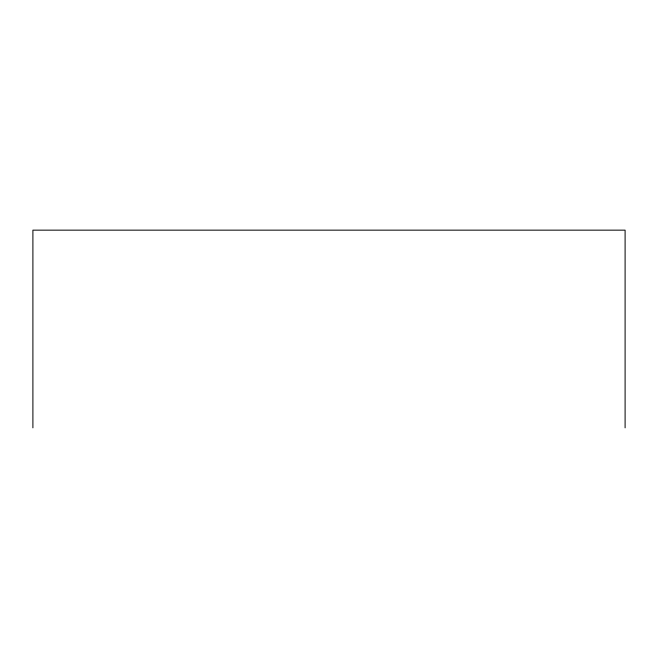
<?xml version="1.0" encoding="UTF-8"?>
<svg xmlns="http://www.w3.org/2000/svg" width="658" height="658" viewBox="0 0 658 658"><rect width="100%" height="100%" fill="white"/><g stroke="black" fill="none" stroke-linecap="round" stroke-linejoin="round"><path stroke-width="0.99" d="M625.1 427.848L625.1 230.152L32.9 230.152L32.9 427.848"/></g></svg>
